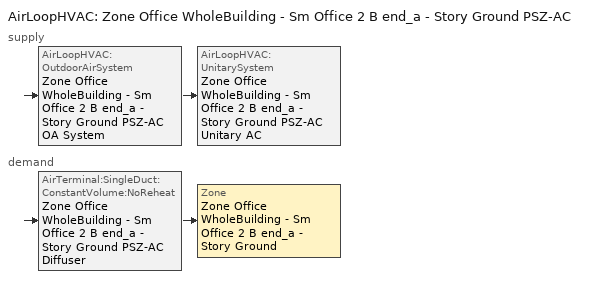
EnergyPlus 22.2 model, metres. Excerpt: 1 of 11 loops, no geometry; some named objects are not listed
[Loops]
AirLoopHVAC 'Zone Office WholeBuilding - Sm Office 2 B end_a - Story Ground PSZ-AC'
 supply: AirLoopHVAC:OutdoorAirSystem 'Zone Office WholeBuilding - Sm Office 2 B end_a - Story Ground PSZ-AC OA System' > AirLoopHVAC:UnitarySystem 'Zone Office WholeBuilding - Sm Office 2 B end_a - Story Ground PSZ-AC Unitary AC'
 demand: AirTerminal:SingleDuct:ConstantVolume:NoReheat 'Zone Office WholeBuilding - Sm Office 2 B end_a - Story Ground PSZ-AC Diffuser' > Zone 'Zone Office WholeBuilding - Sm Office 2 B end_a - Story Ground'
[ZoneControl:Thermostat]
Zone Office WholeBuilding - Sm Office 2 B end_a - Story Ground Thermostat: Zone or ZoneList=Zone Office WholeBuilding - Sm Office 2 B end_a - Story Ground; Control Type Schedule=Zone Office WholeBuilding - Sm Office 2 B end_a - Story Ground Thermostat Schedule; Control 1=Office WholeBuilding - Sm Office 2 - 90.1-2004 Thermostat 4; Temperature Difference Between Cutout And Setpoint {deltaC}=0
[ThermostatSetpoint:DualSetpoint]
Office WholeBuilding - Sm Office 2 - 90.1-2004 Thermostat 4: Heating Setpoint Temperature Schedule=OfficeSmall HTGSETP_SCH_NO_OPTIMUM; Cooling Setpoint Temperature Schedule=OfficeSmall CLGSETP_SCH_NO_OPTIMUM
[AirTerminal:SingleDuct:ConstantVolume:NoReheat]
Zone Office WholeBuilding - Sm Office 2 B end_a - Story Ground PSZ-AC Diffuser: Availability Schedule=Always On Discrete; Maximum Air Flow Rate {m3/s}=AutoSize
[Zone equipment]
Zone Office WholeBuilding - Sm Office 2 B end_a - Story Ground: Zone Office WholeBuilding - Sm Office 2 B end_a - Story Ground PSZ-AC Diffuser
[Sizing:Zone]
Zone Office WholeBuilding - Sm Office 2 B end_a - Story Ground: Zone Cooling Design Supply Air Temperature Input Method=SupplyAirTemperature; Zone Cooling Design Supply Air Temperature {C}=12.7778; Zone Cooling Design Supply Air Temperature Difference {deltaC}=11.11; Zone Heating Design Supply Air Temperature Input Method=SupplyAirTemperature; Zone Heating Design Supply Air Temperature {C}=50; Zone Heating Design Supply Air Temperature Difference {deltaC}=11.11; Zone Cooling Design Supply Air Humidity Ratio {kgWater/kgDryAir}=0.0085; Zone Heating Design Supply Air Humidity Ratio {kgWater/kgDryAir}=0.008; Design Specification Outdoor Air Object=Zone Office WholeBuilding - Sm Office 2 B end_a - Story Ground DSOA Space List; Cooling Design Air Flow Method=DesignDay; Cooling Design Air Flow Rate {m3/s}=0; Cooling Minimum Air Flow per Zone Floor Area {m3/s-m2}=0.000762; Cooling Minimum Air Flow {m3/s}=0; Cooling Minimum Air Flow Fraction=0; Heating Design Air Flow Method=DesignDay; Heating Design Air Flow Rate {m3/s}=0; Heating Maximum Air Flow per Zone Floor Area {m3/s-m2}=0.002032; Heating Maximum Air Flow {m3/s}=0.141576; Heating Maximum Air Flow Fraction=0.3; Account for Dedicated Outdoor Air System=No; Zone Load Sizing Method=Sensible Load Only No Latent Load; Zone Latent Cooling Design Supply Air Humidity Ratio Input Method=HumidityRatioDifference; Zone Cooling Design Supply Air Humidity Ratio Difference {kgWater/kgDryAir}=0.005; Zone Latent Heating Design Supply Air Humidity Ratio Input Method=HumidityRatioDifference; Zone Humidification Design Supply Air Humidity Ratio Difference {kgWater/kgDryAir}=0.005
[Controller:MechanicalVentilation]
Controller Mechanical Ventilation 5: Availability Schedule=Always On Discrete; Demand Controlled Ventilation=No; System Outdoor Air Method=ZoneSum; Zone or ZoneList Name 1=Zone Office WholeBuilding - Sm Office 2 B end_a - Story Ground; Design Specification Outdoor Air Object Name 1=Office WholeBuilding - Sm Office 2 Ventilation
[DesignSpecification:OutdoorAir]
Office WholeBuilding - Sm Office 2 Ventilation: Outdoor Air Method=Sum; Outdoor Air Flow per Person {m3/s-person}=0; Outdoor Air Flow per Zone Floor Area {m3/s-m2}=0.000508; Outdoor Air Flow per Zone {m3/s}=0; Outdoor Air Flow Air Changes per Hour {1/hr}=0
[DesignSpecification:OutdoorAir:SpaceList]
Zone Office WholeBuilding - Sm Office 2 B end_a - Story Ground DSOA Space List: Space Name 1=Office WholeBuilding - Sm Office 2 B end_a - Story Ground; Space Design Specification Outdoor Air Object Name 1=Office WholeBuilding - Sm Office 2 Ventilation
[AirLoopHVAC]
Zone Office WholeBuilding - Sm Office 2 B end_a - Story Ground PSZ-AC: Design Supply Air Flow Rate {m3/s}=AutoSize; Design Return Air Flow Fraction of Supply Air Flow=1
[Sizing:System]
Zone Office WholeBuilding - Sm Office 2 B end_a - Story Ground PSZ-AC: Type of Load to Size On=Sensible; Design Outdoor Air Flow Rate {m3/s}=Autosize; Central Heating Maximum System Air Flow Ratio=1; Preheat Design Temperature {C}=7.22222; Preheat Design Humidity Ratio {kgWater/kgDryAir}=0.008; Precool Design Temperature {C}=12.7778; Precool Design Humidity Ratio {kgWater/kgDryAir}=0.008; Central Cooling Design Supply Air Temperature {C}=12.7778; Central Heating Design Supply Air Temperature {C}=50; Type of Zone Sum to Use=Coincident; 100% Outdoor Air in Cooling=No; 100% Outdoor Air in Heating=No; Central Cooling Design Supply Air Humidity Ratio {kgWater/kgDryAir}=0.0085; Central Heating Design Supply Air Humidity Ratio {kgWater/kgDryAir}=0.008; Cooling Supply Air Flow Rate Method=DesignDay; Cooling Supply Air Flow Rate {m3/s}=0; Cooling Supply Air Flow Rate Per Floor Area {m3/s-m2}=0.00996765; Cooling Fraction of Autosized Cooling Supply Air Flow Rate=1; Cooling Supply Air Flow Rate Per Unit Cooling Capacity {m3/s-W}=3.94755e-05; Heating Supply Air Flow Rate Method=DesignDay; Heating Supply Air Flow Rate {m3/s}=0; Heating Supply Air Flow Rate Per Floor Area {m3/s-m2}=0.00996765; Heating Fraction of Autosized Heating Supply Air Flow Rate=1; Heating Fraction of Autosized Cooling Supply Air Flow Rate=1; Heating Supply Air Flow Rate Per Unit Heating Capacity {m3/s-W}=3.15882e-05; System Outdoor Air Method=ZoneSum; Zone Maximum Outdoor Air Fraction=1; Cooling Design Capacity Method=CoolingDesignCapacity; Cooling Design Capacity {W}=Autosize; Cooling Design Capacity Per Floor Area {W/m2}=234.7; Fraction of Autosized Cooling Design Capacity=1; Heating Design Capacity Method=HeatingDesignCapacity; Heating Design Capacity {W}=Autosize; Heating Design Capacity Per Floor Area {W/m2}=157; Fraction of Autosized Heating Design Capacity=1; Central Cooling Capacity Control Method=OnOff; Occupant Diversity=Autosize
[Controller:OutdoorAir]
Zone Office WholeBuilding - Sm Office 2 B end_a - Story Ground PSZ-AC OA System Controller: Minimum Outdoor Air Flow Rate {m3/s}=Autosize; Maximum Outdoor Air Flow Rate {m3/s}=Autosize; Economizer Control Type=NoEconomizer; Economizer Control Action Type=ModulateFlow; Economizer Maximum Limit Dry-Bulb Temperature {C}=28; Economizer Maximum Limit Enthalpy {J/kg}=64000; Lockout Type=LockoutWithCompressor; Minimum Limit Type=FixedMinimum; Minimum Outdoor Air Schedule=Always On Discrete; Maximum Fraction of Outdoor Air Schedule=ZoneOfficeWholeBuildingSmOffice2BendaStoryGroundPSZACmaxOASch; Mechanical Ventilation Controller=Controller Mechanical Ventilation 5; High Humidity Control=No; Control High Indoor Humidity Based on Outdoor Humidity Ratio=Yes; Heat Recovery Bypass Control Type=BypassWhenWithinEconomizerLimits
[SetpointManager:MixedAir]
Zone Office WholeBuilding - Sm Office 2 B end_a - Story Ground PSZ-AC Mixed Air Node OS Default SPM: Control Variable=Temperature; Setpoint Node or NodeList=Zone Office WholeBuilding - Sm Office 2 B end_a - Story Ground PSZ-AC Mixed Air Node
[AirLoopHVAC:UnitarySystem]
Zone Office WholeBuilding - Sm Office 2 B end_a - Story Ground PSZ-AC Unitary AC: Control Type=Load; Controlling Zone or Thermostat Location=Zone Office WholeBuilding - Sm Office 2 B end_a - Story Ground; Dehumidification Control Type=None; Availability Schedule=Outage Availability Schedule; Supply Fan=Zone Office WholeBuilding - Sm Office 2 B end_a - Story Ground PSZ-AC Fan; Fan Placement=DrawThrough; Supply Air Fan Operating Mode Schedule=Zone Office WholeBuilding - Sm Office 2 B end_a - Story Ground PSZ-AC Occ Sch; Heating Coil=Zone Office WholeBuilding - Sm Office 2 B end_a - Story Ground PSZ-AC Gas Htg Coil 24kBtu/hr 0.8 Thermal Eff; DX Heating Coil Sizing Ratio=1; Cooling Coil=Zone Office WholeBuilding - Sm Office 2 B end_a - Story Ground PSZ-AC 1spd DX AC Clg Coil 10kBtu/hr 9.7SEER; Use DOAS DX Cooling Coil=No; Minimum Supply Air Temperature {C}=2; Latent Load Control=SensibleOnlyLoadControl; Supplemental Heating Coil=Zone Office WholeBuilding - Sm Office 2 B end_a - Story Ground PSZ-AC No Heat; Cooling Supply Air Flow Rate {m3/s}=Autosize; Heating Supply Air Flow Rate {m3/s}=Autosize; No Load Supply Air Flow Rate {m3/s}=Autosize; Maximum Supply Air Temperature {C}=80; Maximum Outdoor Dry-Bulb Temperature for Supplemental Heater Operation {C}=21; Maximum Cycling Rate {cycles/hr}=2.5; Heat Pump Time Constant {s}=60; Fraction of On-Cycle Power Use=0.01; Heat Pump Fan Delay Time {s}=60; Ancillary On-Cycle Electric Power {W}=0; Ancillary Off-Cycle Electric Power {W}=0
[Fan:OnOff]
Zone Office WholeBuilding - Sm Office 2 B end_a - Story Ground PSZ-AC Fan: Availability Schedule=Always On Discrete; Fan Total Efficiency=0.53625; Pressure Rise {Pa}=622.722; Maximum Flow Rate {m3/s}=Autosize; Motor Efficiency=0.825; Motor In Airstream Fraction=1; Fan Power Ratio Function of Speed Ratio Curve=Fan On Off Power Curve 4; Fan Efficiency Ratio Function of Speed Ratio Curve=Fan On Off Efficiency Curve 4
[Coil:Heating:Fuel]
Zone Office WholeBuilding - Sm Office 2 B end_a - Story Ground PSZ-AC Gas Htg Coil 24kBtu/hr 0.8 Thermal Eff: Availability Schedule=Always On Discrete; Fuel Type=NaturalGas; Burner Efficiency=0.8; Nominal Capacity {W}=AutoSize; Parasitic Electric Load {W}=0; Parasitic Fuel Load {W}=0
[Coil:Cooling:DX:SingleSpeed]
Zone Office WholeBuilding - Sm Office 2 B end_a - Story Ground PSZ-AC 1spd DX AC Clg Coil 10kBtu/hr 9.7SEER: Availability Schedule=Always On Discrete; Gross Rated Total Cooling Capacity {W}=Autosize; Gross Rated Sensible Heat Ratio=Autosize; Gross Rated Cooling COP {W/W}=3.14722; Rated Air Flow Rate {m3/s}=Autosize; Rated Evaporator Fan Power Per Volume Flow Rate 2017 {W/(m3/s)}=773.3; Rated Evaporator Fan Power Per Volume Flow Rate 2023 {W/(m3/s)}=934.4; Total Cooling Capacity Function of Temperature Curve=CoilClgDXQRatio_fTwbToadbSI; Total Cooling Capacity Function of Flow Fraction Curve=CoilClgDXSnglQRatio_fCFMRatio; Energy Input Ratio Function of Temperature Curve=CoilClgDXEIRRatio_fTwbToadbSI; Energy Input Ratio Function of Flow Fraction Curve=CoilClgDXSnglEIRRatio_fCFMRatio; Part Load Fraction Correlation Curve=CoilClgDXEIRRatio_fQFrac; Minimum Outdoor Dry-Bulb Temperature for Compressor Operation {C}=-25; Nominal Time for Condensate Removal to Begin {s}=0; Ratio of Initial Moisture Evaporation Rate and Steady State Latent Capacity=0; Maximum Cycling Rate {cycles/hr}=0; Latent Capacity Time Constant {s}=0; Condenser Type=AirCooled; Evaporative Condenser Effectiveness=0.9; Evaporative Condenser Air Flow Rate {m3/s}=Autosize; Evaporative Condenser Pump Rated Power Consumption {W}=Autosize; Crankcase Heater Capacity {W}=0; Maximum Outdoor Dry-Bulb Temperature for Crankcase Heater Operation {C}=10; Basin Heater Capacity {W/K}=0; Basin Heater Setpoint Temperature {C}=2
[Coil:Heating:Electric]
Zone Office WholeBuilding - Sm Office 2 B end_a - Story Ground PSZ-AC No Heat: Availability Schedule=Always Off Discrete; Efficiency=1; Nominal Capacity {W}=0
[SetpointManager:SingleZone:Reheat]
Zone Office WholeBuilding - Sm Office 2 B end_a - Story Ground Setpoint Manager SZ Reheat: Control Variable=Temperature; Minimum Supply Air Temperature {C}=12.7778; Maximum Supply Air Temperature {C}=50; Control Zone=Zone Office WholeBuilding - Sm Office 2 B end_a - Story Ground; Setpoint Node or NodeList=Zone Office WholeBuilding - Sm Office 2 B end_a - Story Ground PSZ-AC Supply Outlet Node
[Schedule:Day:Interval]
OfficeSmall HTGSETP_SCH_NO_OPTIMUM Default; autogen OfficeSmall HTGSETP_SCH_NO_OPTIMUM 0_day_sch: Average, 06:00, 18.3368, 19:00, 18.3368, 24:00, 18.3368
Schedule Day 32: No, 01:00, 3.0562, 02:00, 6.11233, 03:00, 9.16845, 04:00, 12.2246, 05:00, 15.2807, 06:00, 0, 07:00, 0, 08:00, 0, 09:00, 0, 10:00, 18.3368, 11:00, 18.3368, 12:00, 18.3368, 13:00, 18.3368, 14:00, 18.3368, 15:00, 18.3368, 16:00, 18.3368, 17:00, 18.3368, 18:00, 18.3368, 19:00, 18.3368, 20:00, 18.3368, 21:00, 18.3368, 22:00, 18.3368, 23:00, 18.3368, 24:00, 18.3368
OfficeSmall HTGSETP_SCH_NO_OPTIMUM Summer Design Day: No, 24:00, 15.56
OfficeSmall HTGSETP_SCH_NO_OPTIMUM Winter Design Day: No, 24:00, 21.11
OfficeSmall CLGSETP_SCH_NO_OPTIMUM Default: Average, 04:30, 67.0076, 24:00, 67.8835
Schedule Day 18: No, 01:00, 14.8909, 02:00, 29.7814, 03:00, 44.6719, 04:00, 59.5624, 05:00, 67.0301, 06:00, 0, 07:00, 0, 08:00, 0, 09:00, 0, 10:00, 67.2546, 11:00, 67.2996, 12:00, 67.3445, 13:00, 67.3894, 14:00, 67.4343, 15:00, 67.4792, 16:00, 67.5242, 17:00, 67.5691, 18:00, 67.614, 19:00, 67.6589, 20:00, 67.7038, 21:00, 67.7487, 22:00, 67.7937, 23:00, 67.8386, 24:00, 67.8835
OfficeSmall CLGSETP_SCH_NO_OPTIMUM Summer Design Day: No, 24:00, 23.89
OfficeSmall CLGSETP_SCH_NO_OPTIMUM Winter Design Day: No, 24:00, 29.44
Schedule Day 20: No, 01:00, 1, 02:00, 1, 03:00, 1, 04:00, 1, 05:00, 1, 06:00, 0, 07:00, 0, 08:00, 0, 09:00, 0, 10:00, 1, 11:00, 1, 12:00, 1, 13:00, 1, 14:00, 1, 15:00, 1, 16:00, 1, 17:00, 1, 18:00, 1, 19:00, 1, 20:00, 1, 21:00, 1, 22:00, 1, 23:00, 1, 24:00, 1
Schedule Day 33: No, 01:00, 0.7, 02:00, 0.7, 03:00, 0.7, 04:00, 0.7, 05:00, 0.7, 06:00, 0, 07:00, 0, 08:00, 0, 09:00, 0, 10:00, 0.7, 11:00, 0.7, 12:00, 0.7, 13:00, 0.7, 14:00, 0.7, 15:00, 0.7, 16:00, 0.7, 17:00, 0.7, 18:00, 0.7, 19:00, 0.7, 20:00, 0.7, 21:00, 0.7, 22:00, 0.7, 23:00, 0.7, 24:00, 0.7
Zone Office WholeBuilding - Sm Office 2 B end_a - Story Ground PSZ-AC Occ Sch Default; Zone Office WholeBuilding - Sm Office 2 B end_a - Story Ground PSZ-AC Occ Sch Summer Design Day; Zone Office WholeBuilding - Sm Office 2 B end_a - Story Ground PSZ-AC Occ Sch Sunday; Zone Office WholeBuilding - Sm Office 2 B end_a - Story Ground PSZ-AC Occ Sch Winter Design Day: No, 24:00, 1
ZoneOfficeWholeBuildingSmOffice2BendaStoryGroundPSZACmaxOASchDefault: No, 24:00, 0.7
[Schedule:Week:Daily]
OfficeSmall HTGSETP_SCH_NO_OPTIMUM Week Rule - Jan1-Jan7; OfficeSmall HTGSETP_SCH_NO_OPTIMUM Week Rule - Jan15-Mar4: OfficeSmall HTGSETP_SCH_NO_OPTIMUM Default, autogen OfficeSmall HTGSETP_SCH_NO_OPTIMUM 0_day_sch, OfficeSmall HTGSETP_SCH_NO_OPTIMUM Default, OfficeSmall HTGSETP_SCH_NO_OPTIMUM Default, OfficeSmall HTGSETP_SCH_NO_OPTIMUM Default, OfficeSmall HTGSETP_SCH_NO_OPTIMUM Default, OfficeSmall HTGSETP_SCH_NO_OPTIMUM Default, OfficeSmall HTGSETP_SCH_NO_OPTIMUM Default, OfficeSmall HTGSETP_SCH_NO_OPTIMUM Summer Design Day, OfficeSmall HTGSETP_SCH_NO_OPTIMUM Winter Design Day, OfficeSmall HTGSETP_SCH_NO_OPTIMUM Default, OfficeSmall HTGSETP_SCH_NO_OPTIMUM Default
OfficeSmall HTGSETP_SCH_NO_OPTIMUM Week Rule - Jan8-Jan14: OfficeSmall HTGSETP_SCH_NO_OPTIMUM Default, Schedule Day 32, OfficeSmall HTGSETP_SCH_NO_OPTIMUM Default, OfficeSmall HTGSETP_SCH_NO_OPTIMUM Default, OfficeSmall HTGSETP_SCH_NO_OPTIMUM Default, OfficeSmall HTGSETP_SCH_NO_OPTIMUM Default, OfficeSmall HTGSETP_SCH_NO_OPTIMUM Default, OfficeSmall HTGSETP_SCH_NO_OPTIMUM Default, OfficeSmall HTGSETP_SCH_NO_OPTIMUM Summer Design Day, OfficeSmall HTGSETP_SCH_NO_OPTIMUM Winter Design Day, OfficeSmall HTGSETP_SCH_NO_OPTIMUM Default, OfficeSmall HTGSETP_SCH_NO_OPTIMUM Default
OfficeSmall HTGSETP_SCH_NO_OPTIMUM Week Rule - Mar5-Dec31: autogen OfficeSmall HTGSETP_SCH_NO_OPTIMUM 0_day_sch, OfficeSmall HTGSETP_SCH_NO_OPTIMUM Default, OfficeSmall HTGSETP_SCH_NO_OPTIMUM Default, OfficeSmall HTGSETP_SCH_NO_OPTIMUM Default, OfficeSmall HTGSETP_SCH_NO_OPTIMUM Default, OfficeSmall HTGSETP_SCH_NO_OPTIMUM Default, OfficeSmall HTGSETP_SCH_NO_OPTIMUM Default, OfficeSmall HTGSETP_SCH_NO_OPTIMUM Default, OfficeSmall HTGSETP_SCH_NO_OPTIMUM Summer Design Day, OfficeSmall HTGSETP_SCH_NO_OPTIMUM Winter Design Day, OfficeSmall HTGSETP_SCH_NO_OPTIMUM Default, OfficeSmall HTGSETP_SCH_NO_OPTIMUM Default
OfficeSmall CLGSETP_SCH_NO_OPTIMUM Week Rule - Jan1-Jan7; OfficeSmall CLGSETP_SCH_NO_OPTIMUM Week Rule - Jan15-Dec31: OfficeSmall CLGSETP_SCH_NO_OPTIMUM Default, OfficeSmall CLGSETP_SCH_NO_OPTIMUM Default, OfficeSmall CLGSETP_SCH_NO_OPTIMUM Default, OfficeSmall CLGSETP_SCH_NO_OPTIMUM Default, OfficeSmall CLGSETP_SCH_NO_OPTIMUM Default, OfficeSmall CLGSETP_SCH_NO_OPTIMUM Default, OfficeSmall CLGSETP_SCH_NO_OPTIMUM Default, OfficeSmall CLGSETP_SCH_NO_OPTIMUM Default, OfficeSmall CLGSETP_SCH_NO_OPTIMUM Summer Design Day, OfficeSmall CLGSETP_SCH_NO_OPTIMUM Winter Design Day, OfficeSmall CLGSETP_SCH_NO_OPTIMUM Default, OfficeSmall CLGSETP_SCH_NO_OPTIMUM Default
OfficeSmall CLGSETP_SCH_NO_OPTIMUM Week Rule - Jan8-Jan14: OfficeSmall CLGSETP_SCH_NO_OPTIMUM Default, Schedule Day 18, OfficeSmall CLGSETP_SCH_NO_OPTIMUM Default, OfficeSmall CLGSETP_SCH_NO_OPTIMUM Default, OfficeSmall CLGSETP_SCH_NO_OPTIMUM Default, OfficeSmall CLGSETP_SCH_NO_OPTIMUM Default, OfficeSmall CLGSETP_SCH_NO_OPTIMUM Default, OfficeSmall CLGSETP_SCH_NO_OPTIMUM Default, OfficeSmall CLGSETP_SCH_NO_OPTIMUM Summer Design Day, OfficeSmall CLGSETP_SCH_NO_OPTIMUM Winter Design Day, OfficeSmall CLGSETP_SCH_NO_OPTIMUM Default, OfficeSmall CLGSETP_SCH_NO_OPTIMUM Default
Zone Office WholeBuilding - Sm Office 2 B end_a - Story Ground PSZ-AC Occ Sch Week Rule - Jan1-Jan7; Zone Office WholeBuilding - Sm Office 2 B end_a - Story Ground PSZ-AC Occ Sch Week Rule - Jan15-Dec31: Zone Office WholeBuilding - Sm Office 2 B end_a - Story Ground PSZ-AC Occ Sch Sunday, Zone Office WholeBuilding - Sm Office 2 B end_a - Story Ground PSZ-AC Occ Sch Sunday, Zone Office WholeBuilding - Sm Office 2 B end_a - Story Ground PSZ-AC Occ Sch Sunday, Zone Office WholeBuilding - Sm Office 2 B end_a - Story Ground PSZ-AC Occ Sch Sunday, Zone Office WholeBuilding - Sm Office 2 B end_a - Story Ground PSZ-AC Occ Sch Default, Zone Office WholeBuilding - Sm Office 2 B end_a - Story Ground PSZ-AC Occ Sch Sunday, Zone Office WholeBuilding - Sm Office 2 B end_a - Story Ground PSZ-AC Occ Sch Sunday, Zone Office WholeBuilding - Sm Office 2 B end_a - Story Ground PSZ-AC Occ Sch Default, Zone Office WholeBuilding - Sm Office 2 B end_a - Story Ground PSZ-AC Occ Sch Summer Design Day, Zone Office WholeBuilding - Sm Office 2 B end_a - Story Ground PSZ-AC Occ Sch Winter Design Day, Zone Office WholeBuilding - Sm Office 2 B end_a - Story Ground PSZ-AC Occ Sch Default, Zone Office WholeBuilding - Sm Office 2 B end_a - Story Ground PSZ-AC Occ Sch Default
Zone Office WholeBuilding - Sm Office 2 B end_a - Story Ground PSZ-AC Occ Sch Week Rule - Jan8-Jan14: Zone Office WholeBuilding - Sm Office 2 B end_a - Story Ground PSZ-AC Occ Sch Sunday, Schedule Day 20, Zone Office WholeBuilding - Sm Office 2 B end_a - Story Ground PSZ-AC Occ Sch Sunday, Zone Office WholeBuilding - Sm Office 2 B end_a - Story Ground PSZ-AC Occ Sch Sunday, Zone Office WholeBuilding - Sm Office 2 B end_a - Story Ground PSZ-AC Occ Sch Default, Zone Office WholeBuilding - Sm Office 2 B end_a - Story Ground PSZ-AC Occ Sch Sunday, Zone Office WholeBuilding - Sm Office 2 B end_a - Story Ground PSZ-AC Occ Sch Sunday, Zone Office WholeBuilding - Sm Office 2 B end_a - Story Ground PSZ-AC Occ Sch Default, Zone Office WholeBuilding - Sm Office 2 B end_a - Story Ground PSZ-AC Occ Sch Summer Design Day, Zone Office WholeBuilding - Sm Office 2 B end_a - Story Ground PSZ-AC Occ Sch Winter Design Day, Zone Office WholeBuilding - Sm Office 2 B end_a - Story Ground PSZ-AC Occ Sch Default, Zone Office WholeBuilding - Sm Office 2 B end_a - Story Ground PSZ-AC Occ Sch Default
ZoneOfficeWholeBuildingSmOffice2BendaStoryGroundPSZACmaxOASch Week Rule - Jan1-Jan7; ZoneOfficeWholeBuildingSmOffice2BendaStoryGroundPSZACmaxOASch Week Rule - Jan15-Dec31: ZoneOfficeWholeBuildingSmOffice2BendaStoryGroundPSZACmaxOASchDefault, ZoneOfficeWholeBuildingSmOffice2BendaStoryGroundPSZACmaxOASchDefault, ZoneOfficeWholeBuildingSmOffice2BendaStoryGroundPSZACmaxOASchDefault, ZoneOfficeWholeBuildingSmOffice2BendaStoryGroundPSZACmaxOASchDefault, ZoneOfficeWholeBuildingSmOffice2BendaStoryGroundPSZACmaxOASchDefault, ZoneOfficeWholeBuildingSmOffice2BendaStoryGroundPSZACmaxOASchDefault, ZoneOfficeWholeBuildingSmOffice2BendaStoryGroundPSZACmaxOASchDefault, ZoneOfficeWholeBuildingSmOffice2BendaStoryGroundPSZACmaxOASchDefault, ZoneOfficeWholeBuildingSmOffice2BendaStoryGroundPSZACmaxOASchDefault, ZoneOfficeWholeBuildingSmOffice2BendaStoryGroundPSZACmaxOASchDefault, ZoneOfficeWholeBuildingSmOffice2BendaStoryGroundPSZACmaxOASchDefault, ZoneOfficeWholeBuildingSmOffice2BendaStoryGroundPSZACmaxOASchDefault
ZoneOfficeWholeBuildingSmOffice2BendaStoryGroundPSZACmaxOASch Week Rule - Jan8-Jan14: ZoneOfficeWholeBuildingSmOffice2BendaStoryGroundPSZACmaxOASchDefault, Schedule Day 33, ZoneOfficeWholeBuildingSmOffice2BendaStoryGroundPSZACmaxOASchDefault, ZoneOfficeWholeBuildingSmOffice2BendaStoryGroundPSZACmaxOASchDefault, ZoneOfficeWholeBuildingSmOffice2BendaStoryGroundPSZACmaxOASchDefault, ZoneOfficeWholeBuildingSmOffice2BendaStoryGroundPSZACmaxOASchDefault, ZoneOfficeWholeBuildingSmOffice2BendaStoryGroundPSZACmaxOASchDefault, ZoneOfficeWholeBuildingSmOffice2BendaStoryGroundPSZACmaxOASchDefault, ZoneOfficeWholeBuildingSmOffice2BendaStoryGroundPSZACmaxOASchDefault, ZoneOfficeWholeBuildingSmOffice2BendaStoryGroundPSZACmaxOASchDefault, ZoneOfficeWholeBuildingSmOffice2BendaStoryGroundPSZACmaxOASchDefault, ZoneOfficeWholeBuildingSmOffice2BendaStoryGroundPSZACmaxOASchDefault
[Schedule:Year]
OfficeSmall HTGSETP_SCH_NO_OPTIMUM: OfficeSmall HTGSETP_SCH_NO_OPTIMUM Week Rule - Jan1-Jan7, 1, 1, 1, 7, OfficeSmall HTGSETP_SCH_NO_OPTIMUM Week Rule - Jan8-Jan14, 1, 8, 1, 14, OfficeSmall HTGSETP_SCH_NO_OPTIMUM Week Rule - Jan15-Mar4, 1, 15, 3, 4, OfficeSmall HTGSETP_SCH_NO_OPTIMUM Week Rule - Mar5-Dec31, 3, 5, 12, 31
OfficeSmall CLGSETP_SCH_NO_OPTIMUM: OfficeSmall CLGSETP_SCH_NO_OPTIMUM Week Rule - Jan1-Jan7, 1, 1, 1, 7, OfficeSmall CLGSETP_SCH_NO_OPTIMUM Week Rule - Jan8-Jan14, 1, 8, 1, 14, OfficeSmall CLGSETP_SCH_NO_OPTIMUM Week Rule - Jan15-Dec31, 1, 15, 12, 31
Zone Office WholeBuilding - Sm Office 2 B end_a - Story Ground PSZ-AC Occ Sch: Zone Office WholeBuilding - Sm Office 2 B end_a - Story Ground PSZ-AC Occ Sch Week Rule - Jan1-Jan7, 1, 1, 1, 7, Zone Office WholeBuilding - Sm Office 2 B end_a - Story Ground PSZ-AC Occ Sch Week Rule - Jan8-Jan14, 1, 8, 1, 14, Zone Office WholeBuilding - Sm Office 2 B end_a - Story Ground PSZ-AC Occ Sch Week Rule - Jan15-Dec31, 1, 15, 12, 31
ZoneOfficeWholeBuildingSmOffice2BendaStoryGroundPSZACmaxOASch: ZoneOfficeWholeBuildingSmOffice2BendaStoryGroundPSZACmaxOASch Week Rule - Jan1-Jan7, 1, 1, 1, 7, ZoneOfficeWholeBuildingSmOffice2BendaStoryGroundPSZACmaxOASch Week Rule - Jan8-Jan14, 1, 8, 1, 14, ZoneOfficeWholeBuildingSmOffice2BendaStoryGroundPSZACmaxOASch Week Rule - Jan15-Dec31, 1, 15, 12, 31
[Schedule:Compact]
Zone Office WholeBuilding - Sm Office 2 B end_a - Story Ground Thermostat Schedule: Through: 12/31, For: AllDays, Until: 24:00, 4
Outage Availability Schedule: Through: 01/01, For: AllDays, Until: 24:00, 1, Through: 01/02, For: AllDays, Until: 24:00, 1, Through: 01/03, For: AllDays, Until: 24:00, 1, Through: 01/04, For: AllDays, Until: 24:00, 1, Through: 01/05, For: AllDays, Until: 24:00, 1, Through: 01/06, For: AllDays, Until: 24:00, 1, Through: 01/07, For: AllDays, Until: 24:00, 1, Through: 01/08, For: AllDays, Until: 24:00, 1, Through: 01/09, For: AllDays, Until: 05:00, 1, Until: 10:00, 0, Until: 24:00, 1, Through: 01/10, For: AllDays, Until: 24:00, 1, Through: 01/11, For: AllDays, Until: 24:00, 1, Through: 01/12, For: AllDays, Until: 24:00, 1, Through: 01/13, For: AllDays, Until: 24:00, 1, Through: 01/14, For: AllDays, Until: 24:00, 1, Through: 01/15, For: AllDays, Until: 24:00, 1, Through: 01/16, For: AllDays, Until: 24:00, 1, Through: 01/17, For: AllDays, Until: 24:00, 1, Through: 01/18, For: AllDays, Until: 24:00, 1, Through: 01/19, For: AllDays, Until: 24:00, 1, Through: 01/20, For: AllDays, Until: 24:00, 1, Through: 01/21, For: AllDays, Until: 24:00, 1, Through: 01/22, For: AllDays, Until: 24:00, 1, Through: 01/23, For: AllDays, Until: 24:00, 1, Through: 01/24, For: AllDays, Until: 24:00, 1, Through: 01/25, For: AllDays, Until: 24:00, 1, Through: 01/26, For: AllDays, Until: 24:00, 1, Through: 01/27, For: AllDays, Until: 24:00, 1, Through: 01/28, For: AllDays, Until: 24:00, 1, Through: 01/29, For: AllDays, Until: 24:00, 1, Through: 01/30, For: AllDays, Until: 24:00, 1, Through: 01/31, For: AllDays, Until: 24:00, 1, Through: 02/01, For: AllDays, Until: 24:00, 1, Through: 02/02, For: AllDays, Until: 24:00, 1, Through: 02/03, For: AllDays, Until: 24:00, 1, Through: 02/04, For: AllDays, Until: 24:00, 1, Through: 02/05, For: AllDays, Until: 24:00, 1, Through: 02/06, For: AllDays, Until: 24:00, 1, Through: 02/07, For: AllDays, Until: 24:00, 1, Through: 02/08, For: AllDays, Until: 24:00, 1, Through: 02/09, For: AllDays, Until: 24:00, 1, Through: 02/10, For: AllDays, Until: 24:00, 1, Through: 02/11, For: AllDays, Until: 24:00, 1, Through: 02/12, For: AllDays, Until: 24:00, 1, Through: 02/13, For: AllDays, Until: 24:00, 1, Through: 02/14, For: AllDays, Until: 24:00, 1, Through: 02/15, For: AllDays, Until: 24:00, 1, Through: 02/16, For: AllDays, Until: 24:00, 1, Through: 02/17, For: AllDays, Until: 24:00, 1, Through: 02/18, For: AllDays, Until: 24:00, 1, Through: 02/19, For: AllDays, Until: 24:00, 1, Through: 02/20, For: AllDays, Until: 24:00, 1, Through: 02/21, For: AllDays, Until: 24:00, 1, Through: 02/22, For: AllDays, Until: 24:00, 1, Through: 02/23, For: AllDays, Until: 24:00, 1, Through: 02/24, For: AllDays, Until: 24:00, 1, Through: 02/25, For: AllDays, Until: 24:00, 1, Through: 02/26, For: AllDays, Until: 24:00, 1, Through: 02/27, For: AllDays, Until: 24:00, 1, Through: 02/28, For: AllDays, Until: 24:00, 1, Through: 03/01, For: AllDays, Until: 24:00, 1, Through: 03/02, For: AllDays, Until: 24:00, 1, Through: 03/03, For: AllDays, Until: 24:00, 1, Through: 03/04, For: AllDays, Until: 24:00, 1, Through: 03/05, For: AllDays, Until: 24:00, 1, Through: 03/06, For: AllDays, Until: 24:00, 1, Through: 03/07, For: AllDays, Until: 24:00, 1, Through: 03/08, For: AllDays, Until: 24:00, 1, Through: 03/09, For: AllDays, Until: 24:00, 1, Through: 03/10, For: AllDays, Until: 24:00, 1, Through: 03/11, For: AllDays, Until: 24:00, 1, Through: 03/12, For: AllDays, Until: 24:00, 1, Through: 03/13, For: AllDays, Until: 24:00, 1, Through: 03/14, For: AllDays, Until: 24:00, 1, Through: 03/15, For: AllDays, Until: 24:00, 1, Through: 03/16, For: AllDays, Until: 24:00, 1, Through: 03/17, For: AllDays, Until: 24:00, 1, Through: 03/18, For: AllDays, Until: 24:00, 1, Through: 03/19, For: AllDays, Until: 24:00, 1, Through: 03/20, For: AllDays, Until: 24:00, 1, Through: 03/21, For: AllDays, Until: 24:00, 1, Through: 03/22, For: AllDays, Until: 24:00, 1, Through: 03/23, For: AllDays, Until: 24:00, 1, Through: 03/24, For: AllDays, Until: 24:00, 1, Through: 03/25, For: AllDays, Until: 24:00, 1, Through: 03/26, For: AllDays, Until: 24:00, 1, Through: 03/27, For: AllDays, Until: 24:00, 1, Through: 03/28, For: AllDays, Until: 24:00, 1, Through: 03/29, For: AllDays, Until: 24:00, 1, Through: 03/30, For: AllDays, Until: 24:00, 1, Through: 03/31, For: AllDays, Until: 24:00, 1, Through: 04/01, For: AllDays, Until: 24:00, 1, Through: 04/02, For: AllDays, Until: 24:00, 1, Through: 04/03, For: AllDays, Until: 24:00, 1, Through: 04/04, For: AllDays, Until: 24:00, 1, Through: 04/05, For: AllDays, Until: 24:00, 1, Through: 04/06, For: AllDays, Until: 24:00, 1, Through: 04/07, For: AllDays, Until: 24:00, 1, Through: 04/08, For: AllDays, Until: 24:00, 1, Through: 04/09, For: AllDays, Until: 24:00, 1, Through: 04/10, For: AllDays, Until: 24:00, 1, Through: 04/11, For: AllDays, Until: 24:00, 1, Through: 04/12, For: AllDays, Until: 24:00, 1, Through: 04/13, For: AllDays, Until: 24:00, 1, Through: 04/14, For: AllDays, Until: 24:00, 1, Through: 04/15, For: AllDays, Until: 24:00, 1, Through: 04/16, For: AllDays, Until: 24:00, 1, Through: 04/17, For: AllDays, Until: 24:00, 1, Through: 04/18, For: AllDays, Until: 24:00, 1, Through: 04/19, For: AllDays, Until: 24:00, 1, Through: 04/20, For: AllDays, Until: 24:00, 1, Through: 04/21, For: AllDays, Until: 24:00, 1, Through: 04/22, For: AllDays, Until: 24:00, 1, Through: 04/23, For: AllDays, Until: 24:00, 1, Through: 04/24, For: AllDays, Until: 24:00, 1, Through: 04/25, For: AllDays, Until: 24:00, 1, Through: 04/26, For: AllDays, Until: 24:00, 1, Through: 04/27, For: AllDays, Until: 24:00, 1, Through: 04/28, For: AllDays, Until: 24:00, 1, Through: 04/29, For: AllDays, Until: 24:00, 1, Through: 04/30, For: AllDays, Until: 24:00, 1, Through: 05/01, For: AllDays, Until: 24:00, 1, Through: 05/02, For: AllDays, Until: 24:00, 1, Through: 05/03, For: AllDays, Until: 24:00, 1, Through: 05/04, For: AllDays, Until: 24:00, 1, Through: 05/05, For: AllDays, Until: 24:00, 1, Through: 05/06, For: AllDays, Until: 24:00, 1, Through: 05/07, For: AllDays, Until: 24:00, 1, Through: 05/08, For: AllDays, Until: 24:00, 1, Through: 05/09, For: AllDays, Until: 24:00, 1, Through: 05/10, For: AllDays, Until: 24:00, 1, Through: 05/11, For: AllDays, Until: 24:00, 1, Through: 05/12, For: AllDays, Until: 24:00, 1, Through: 05/13, For: AllDays, Until: 24:00, 1, Through: 05/14, For: AllDays, Until: 24:00, 1, Through: 05/15, For: AllDays, Until: 24:00, 1, Through: 05/16, For: AllDays, Until: 24:00, 1, Through: 05/17, For: AllDays, Until: 24:00, 1, Through: 05/18, For: AllDays, Until: 24:00, 1, Through: 05/19, For: AllDays, Until: 24:00, 1, Through: 05/20, For: AllDays, Until: 24:00, 1, Through: 05/21, For: AllDays, Until: 24:00, 1, Through: 05/22, For: AllDays, Until: 24:00, 1, Through: 05/23, For: AllDays, Until: 24:00, 1, Through: 05/24, For: AllDays, Until: 24:00, 1, Through: 05/25, For: AllDays, Until: 24:00, 1, Through: 05/26, For: AllDays, Until: 24:00, 1, Through: 05/27, For: AllDays, Until: 24:00, 1, Through: 05/28, For: AllDays, Until: 24:00, 1, Through: 05/29, For: AllDays, Until: 24:00, 1, Through: 05/30, For: AllDays, Until: 24:00, 1, Through: 05/31, For: AllDays, Until: 24:00, 1, Through: 06/01, For: AllDays, Until: 24:00, 1, Through: 06/02, For: AllDays, Until: 24:00, 1, Through: 06/03, For: AllDays, Until: 24:00, 1, Through: 06/04, For: AllDays, Until: 24:00, 1, Through: 06/05, For: AllDays, Until: 24:00, 1, Through: 06/06, For: AllDays, Until: 24:00, 1, Through: 06/07, For: AllDays, Until: 24:00, 1, Through: 06/08, For: AllDays, Until: 24:00, 1, Through: 06/09, For: AllDays, Until: 24:00, 1, Through: 06/10, For: AllDays, Until: 24:00, 1, Through: 06/11, For: AllDays, Until: 24:00, 1, Through: 06/12, For: AllDays, Until: 24:00, 1, Through: 06/13, For: AllDays, Until: 24:00, 1, Through: 06/14, For: AllDays, Until: 24:00, 1, Through: 06/15, For: AllDays, Until: 24:00, 1, Through: 06/16, For: AllDays, Until: 24:00, 1, Through: 06/17, For: AllDays, Until: 24:00, 1, Through: 06/18, For: AllDays, Until: 24:00, 1, Through: 06/19, For: AllDays, Until: 24:00, 1, Through: 06/20, For: AllDays, Until: 24:00, 1, Through: 06/21, For: AllDays, Until: 24:00, 1, Through: 06/22, For: AllDays, Until: 24:00, 1, Through: 06/23, For: AllDays, Until: 24:00, 1, Through: 06/24, For: AllDays, Until: 24:00, 1, Through: 06/25, For: AllDays, Until: 24:00, 1, Through: 06/26, For: AllDays, Until: 24:00, 1, Through: 06/27, For: AllDays, Until: 24:00, 1, Through: 06/28, For: AllDays, Until: 24:00, 1, Through: 06/29, For: AllDays, Until: 24:00, 1, Through: 06/30, For: AllDays, Until: 24:00, 1, Through: 07/01, For: AllDays, Until: 24:00, 1, Through: 07/02, For: AllDays, Until: 24:00, 1, Through: 07/03, For: AllDays, Until: 24:00, 1, Through: 07/04, For: AllDays, Until: 24:00, 1, Through: 07/05, For: AllDays, Until: 24:00, 1, Through: 07/06, For: AllDays, Until: 24:00, 1, Through: 07/07, For: AllDays, Until: 24:00, 1, Through: 07/08, For: AllDays, Until: 24:00, 1, Through: 07/09, For: AllDays, Until: 24:00, 1, Through: 07/10, For: AllDays, Until: 24:00, 1, Through: 07/11, For: AllDays, Until: 24:00, 1, Through: 07/12, For: AllDays, Until: 24:00, 1, Through: 07/13, For: AllDays, Until: 24:00, 1, Through: 07/14, For: AllDays, Until: 24:00, 1, Through: 07/15, For: AllDays, Until: 24:00, 1, Through: 07/16, For: AllDays, Until: 24:00, 1, Through: 07/17, For: AllDays, Until: 24:00, 1, Through: 07/18, For: AllDays, Until: 24:00, 1, Through: 07/19, For: AllDays, Until: 24:00, 1, Through: 07/20, For: AllDays, Until: 24:00, 1, Through: 07/21, For: AllDays, Until: 24:00, 1, Through: 07/22, For: AllDays, Until: 24:00, 1, Through: 07/23, For: AllDays, Until: 24:00, 1, Through: 07/24, For: AllDays, Until: 24:00, 1, Through: 07/25, For: AllDays, Until: 24:00, 1, Through: 07/26, For: AllDays, Until: 24:00, 1, Through: 07/27, For: AllDays, Until: 24:00, 1, Through: 07/28, For: AllDays, Until: 24:00, 1, Through: 07/29, For: AllDays, Until: 24:00, 1, Through: 07/30, For: AllDays, Until: 24:00, 1, Through: 07/31, For: AllDays, Until: 24:00, 1, Through: 08/01, For: AllDays, Until: 24:00, 1, Through: 08/02, For: AllDays, Until: 24:00, 1, Through: 08/03, For: AllDays, Until: 24:00, 1, Through: 08/04, For: AllDays, Until: 24:00, 1, Through: 08/05, For: AllDays, Until: 24:00, 1, Through: 08/06, For: AllDays, Until: 24:00, 1, Through: 08/07, For: AllDays, Until: 24:00, 1, Through: 08/08, For: AllDays, Until: 24:00, 1, Through: 08/09, For: AllDays, Until: 24:00, 1, Through: 08/10, For: AllDays, Until: 24:00, 1, Through: 08/11, For: AllDays, Until: 24:00, 1, Through: 08/12, For: AllDays, Until: 24:00, 1, Through: 08/13, For: AllDays, Until: 24:00, 1, Through: 08/14, For: AllDays, Until: 24:00, 1, Through: 08/15, For: AllDays, Until: 24:00, 1, Through: 08/16, For: AllDays, Until: 24:00, 1, Through: 08/17, For: AllDays, Until: 24:00, 1, Through: 08/18, For: AllDays, Until: 24:00, 1, Through: 08/19, For: AllDays, Until: 24:00, 1, Through: 08/20, For: AllDays, Until: 24:00, 1, Through: 08/21, For: AllDays, Until: 24:00, 1, Through: 08/22, For: AllDays, Until: 24:00, 1, Through: 08/23, For: AllDays, Until: 24:00, 1, Through: 08/24, For: AllDays, Until: 24:00, 1, Through: 08/25, For: AllDays, Until: 24:00, 1, Through: 08/26, For: AllDays, Until: 24:00, 1, Through: 08/27, For: AllDays, Until: 24:00, 1, Through: 08/28, For: AllDays, Until: 24:00, 1, Through: 08/29, For: AllDays, Until: 24:00, 1, Through: 08/30, For: AllDays, Until: 24:00, 1, Through: 08/31, For: AllDays, Until: 24:00, 1, Through: 09/01, For: AllDays, Until: 24:00, 1, Through: 09/02, For: AllDays, Until: 24:00, 1, Through: 09/03, For: AllDays, Until: 24:00, 1, Through: 09/04, For: AllDays, Until: 24:00, 1, Through: 09/05, For: AllDays, Until: 24:00, 1, Through: 09/06, For: AllDays, Until: 24:00, 1, Through: 09/07, For: AllDays, Until: 24:00, 1, Through: 09/08, For: AllDays, Until: 24:00, 1, Through: 09/09, For: AllDays, Until: 24:00, 1, Through: 09/10, For: AllDays, Until: 24:00, 1, Through: 09/11, For: AllDays, Until: 24:00, 1, Through: 09/12, For: AllDays, Until: 24:00, 1, Through: 09/13, For: AllDays, Until: 24:00, 1, Through: 09/14, For: AllDays, Until: 24:00, 1, Through: 09/15, For: AllDays, Until: 24:00, 1, Through: 09/16, For: AllDays, Until: 24:00, 1, Through: 09/17, For: AllDays, Until: 24:00, 1, Through: 09/18, For: AllDays, Until: 24:00, 1, Through: 09/19, For: AllDays, Until: 24:00, 1, Through: 09/20, For: AllDays, Until: 24:00, 1, Through: 09/21, For: AllDays, Until: 24:00, 1, Through: 09/22, For: AllDays, Until: 24:00, 1, Through: 09/23, For: AllDays, Until: 24:00, 1, Through: 09/24, For: AllDays, Until: 24:00, 1, Through: 09/25, For: AllDays, Until: 24:00, 1, Through: 09/26, For: AllDays, Until: 24:00, 1, Through: 09/27, For: AllDays, Until: 24:00, 1, Through: 09/28, For: AllDays, Until: 24:00, 1, Through: 09/29, For: AllDays, Until: 24:00, 1, Through: 09/30, For: AllDays, Until: 24:00, 1, Through: 10/01, For: AllDays, Until: 24:00, 1, Through: 10/02, For: AllDays, Until: 24:00, 1, Through: 10/03, For: AllDays, Until: 24:00, 1, Through: 10/04, For: AllDays, Until: 24:00, 1, Through: 10/05, For: AllDays, Until: 24:00, 1, Through: 10/06, For: AllDays, Until: 24:00, 1, Through: 10/07, For: AllDays, Until: 24:00, 1, Through: 10/08, For: AllDays, Until: 24:00, 1, Through: 10/09, For: AllDays, Until: 24:00, 1, Through: 10/10, For: AllDays, Until: 24:00, 1, Through: 10/11, For: AllDays, Until: 24:00, 1, Through: 10/12, For: AllDays, Until: 24:00, 1, Through: 10/13, For: AllDays, Until: 24:00, 1, Through: 10/14, For: AllDays, Until: 24:00, 1, Through: 10/15, For: AllDays, Until: 24:00, 1, Through: 10/16, For: AllDays, Until: 24:00, 1, Through: 10/17, For: AllDays, Until: 24:00, 1, Through: 10/18, For: AllDays, Until: 24:00, 1, Through: 10/19, For: AllDays, Until: 24:00, 1, Through: 10/20, For: AllDays, Until: 24:00, 1, Through: 10/21, For: AllDays, Until: 24:00, 1, Through: 10/22, For: AllDays, Until: 24:00, 1, Through: 10/23, For: AllDays, Until: 24:00, 1, Through: 10/24, For: AllDays, Until: 24:00, 1, Through: 10/25, For: AllDays, Until: 24:00, 1, Through: 10/26, For: AllDays, Until: 24:00, 1, Through: 10/27, For: AllDays, Until: 24:00, 1, Through: 10/28, For: AllDays, Until: 24:00, 1, Through: 10/29, For: AllDays, Until: 24:00, 1, Through: 10/30, For: AllDays, Until: 24:00, 1, Through: 10/31, For: AllDays, Until: 24:00, 1, Through: 11/01, For: AllDays, Until: 24:00, 1, Through: 11/02, For: AllDays, Until: 24:00, 1, Through: 11/03, For: AllDays, Until: 24:00, 1, Through: 11/04, For: AllDays, Until: 24:00, 1, Through: 11/05, For: AllDays, Until: 24:00, 1, Through: 11/06, For: AllDays, Until: 24:00, 1, Through: 11/07, For: AllDays, Until: 24:00, 1, Through: 11/08, For: AllDays, Until: 24:00, 1, Through: 11/09, For: AllDays, Until: 24:00, 1, Through: 11/10, For: AllDays, Until: 24:00, 1, Through: 11/11, For: AllDays, Until: 24:00, 1, Through: 11/12, For: AllDays, Until: 24:00, 1, Through: 11/13, For: AllDays, Until: 24:00, 1, Through: 11/14, For: AllDays, Until: 24:00, 1, Through: 11/15, For: AllDays, Until: 24:00, 1, Through: 11/16, For: AllDays, Until: 24:00, 1, Through: 11/17, For: AllDays, Until: 24:00, 1, Through: 11/18, For: AllDays, Until: 24:00, 1, Through: 11/19, For: AllDays, Until: 24:00, 1, Through: 11/20, For: AllDays, Until: 24:00, 1, Through: 11/21, For: AllDays, Until: 24:00, 1, Through: 11/22, For: AllDays, Until: 24:00, 1, Through: 11/23, For: AllDays, Until: 24:00, 1, Through: 11/24, For: AllDays, Until: 24:00, 1, Through: 11/25, For: AllDays, Until: 24:00, 1, Through: 11/26, For: AllDays, Until: 24:00, 1, Through: 11/27, For: AllDays, Until: 24:00, 1, Through: 11/28, For: AllDays, Until: 24:00, 1, Through: 11/29, For: AllDays, Until: 24:00, 1, Through: 11/30, For: AllDays, Until: 24:00, 1, Through: 12/01, For: AllDays, Until: 24:00, 1, Through: 12/02, For: AllDays, Until: 24:00, 1, Through: 12/03, For: AllDays, Until: 24:00, 1, Through: 12/04, For: AllDays, Until: 24:00, 1, Through: 12/05, For: AllDays, Until: 24:00, 1, Through: 12/06, For: AllDays, Until: 24:00, 1, Through: 12/07, For: AllDays, Until: 24:00, 1, Through: 12/08, For: AllDays, Until: 24:00, 1, Through: 12/09, For: AllDays, Until: 24:00, 1, Through: 12/10, For: AllDays, Until: 24:00, 1, Through: 12/11, For: AllDays, Until: 24:00, 1, Through: 12/12, For: AllDays, Until: 24:00, 1, Through: 12/13, For: AllDays, Until: 24:00, 1, Through: 12/14, For: AllDays, Until: 24:00, 1, Through: 12/15, For: AllDays, Until: 24:00, 1, Through: 12/16, For: AllDays, Until: 24:00, 1, Through: 12/17, For: AllDays, Until: 24:00, 1, Through: 12/18, For: AllDays, Until: 24:00, 1, Through: 12/19, For: AllDays, Until: 24:00, 1, Through: 12/20, For: AllDays, Until: 24:00, 1, Through: 12/21, For: AllDays, Until: 24:00, 1, Through: 12/22, For: AllDays, Until: 24:00, 1, Through: 12/23, For: AllDays, Until: 24:00, 1, Through: 12/24, For: AllDays, Until: 24:00, 1, Through: 12/25, For: AllDays, Until: 24:00, 1, Through: 12/26, For: AllDays, Until: 24:00, 1, Through: 12/27, For: AllDays, Until: 24:00, 1, Through: 12/28, For: AllDays, Until: 24:00, 1, Through: 12/29, For: AllDays, Until: 24:00, 1, Through: 12/30, For: AllDays, Until: 24:00, 1, Through: 12/31, For: AllDays, Until: 24:00, 1
[Schedule:Constant]
Name | Hourly Value
Always On Discrete | 1
Always Off Discrete | 0
[Curve:Exponent]
Fan On Off Power Curve 4: Coefficient1 Constant=1; Coefficient2 Constant=0; Coefficient3 Constant=0; Minimum Value of x {BasedOnField A2}=0; Maximum Value of x {BasedOnField A2}=1
[Curve:Cubic] Maximum Value of x {BasedOnField A2}=1
Name | Coefficient1 Constant | Coefficient2 x | Coefficient3 x**2 | Coefficient4 x**3 | Minimum Value of x {BasedOnField A2}
CoilClgDXEIRRatio_fQFrac | 0 | 5.1091 | -8.5515 | 4.4744 | 0.7
Fan On Off Efficiency Curve 4 | 1 | 0 | 0 | 0 | 0
[Curve:Biquadratic] Minimum Value of x {BasedOnField A2}=13.89; Maximum Value of x {BasedOnField A2}=25; Minimum Value of y {BasedOnField A3}=23.89; Maximum Value of y {BasedOnField A3}=46.11; Minimum Curve Output {BasedOnField A4}=0.77
Name | Coefficient1 Constant | Coefficient2 x | Coefficient3 x**2 | Coefficient4 y | Coefficient5 y**2 | Coefficient6 x*y | Maximum Curve Output {BasedOnField A4}
CoilClgDXQRatio_fTwbToadbSI | 0.86779 | 0.014245 | 0.000554 | -0.007569 | 3.2e-05 | -0.000191 | 1.29
CoilClgDXEIRRatio_fTwbToadbSI | 0.116709 | 0.028458 | -0.000411 | 0.021422 | 0.000162 | -0.00068 | 1.33
[Curve:Quadratic]
Name | Coefficient1 Constant | Coefficient2 x | Coefficient3 x**2 | Minimum Value of x {BasedOnField A2} | Maximum Value of x {BasedOnField A2}
CoilClgDXSnglQRatio_fCFMRatio | 0.8 | 0.2 | 0 | 0.5 | 1.5
CoilClgDXSnglEIRRatio_fCFMRatio | 1.156 | -0.1816 | 0.0256 | 0 | 1
